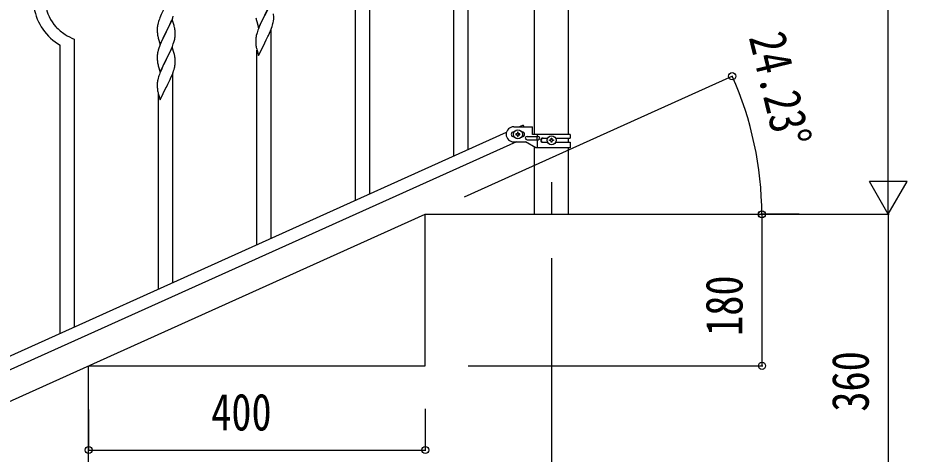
# Model space of a CAD drawing. Units: millimetres, scale not verified. Extents: x -4143 to 4140, y -2900 to 2898.
# Drawn here: x 871 to 1927, y -1877 to -1359 of the extents above; entities that cross this region are included whole.
import ezdxf
from ezdxf.enums import TextEntityAlignment as Align

# ---------------------------------------------------------------- set-up
doc = ezdxf.new("R2010")
doc.units = ezdxf.units.MM
doc.header["$LTSCALE"] = 10
for name, color, linetype in [('0-2_YKK_12', 2, 'Continuous'), ('0-3_YKK_A1', 4, 'Continuous'), ('0-4_YKK_D', 6, 'Continuous')]:
    doc.layers.add(name, color=color, linetype=linetype)
doc.styles.add('ＭＳ ゴシック', font='')
doc.styles.get('ＭＳ ゴシック').set_extended_font_data('MS Gothic')

msp = doc.modelspace()

# ---------------------------------------------------------------- linework, layer by layer
at = {"layer": '0-2_YKK_12'}
msp.add_line((1504.89, -1554.38), (1504.89, -1592.5), dxfattribs=at)
at = {"layer": '0-3_YKK_A1'}
for p, q in [((1405.89, -1515.9), (1405.89, -659.75)), ((1484.64, -1497.48), (1484.64, -662.5)), ((1525.14, -1497.48), (1525.14, -662.5)), ((1388.89, -1523.54), (1388.89, -667.39)), ((1271.89, -1576.12), (1271.89, -1233.74)), ((1288.89, -1568.48), (1288.89, -1226.67)), ((1171.89, -1621.06), (1171.89, -1372.03)), ((920.89, -1733.86), (920.89, -1391.49)), ((937.89, -1726.22), (937.89, -1384.41)), ((1154.89, -1628.7), (1154.89, -1397.33)), ((1054.89, -1673.64), (1054.89, -1424.61)), ((1037.89, -1681.28), (1037.89, -1449.91)), ((1459.89, -1488.48), (1482.39, -1488.48)), ((1470.93, -1486.54), (1466.61, -1488.48)), ((1470.93, -1486.54), (1471.8, -1488.48)), ((1482.39, -1497.48), (1482.39, -1488.48)), ((1451.12, -1495.46), (746.61, -1812.52)), ((1460.52, -1494.48), (1459.89, -1494.48)), ((1460.52, -1500.48), (1459.89, -1500.48)), ((1463.45, -1497), (1462.49, -1497)), ((1466.33, -1497.96), (1467.29, -1497.96)), ((1469.89, -1494.48), (1469.26, -1494.48)), ((1469.89, -1500.48), (1469.26, -1500.48)), ((1475.69, -1499.98), (1488.77, -1499.98)), ((1526.89, -1497.48), (1482.39, -1497.48)), ((1487.36, -1499.98), (1487.36, -1503.98)), ((1487.92, -1497.48), (1487.92, -1499.98)), ((1526.89, -1497.48), (1526.89, -1501.98)), ((1463.16, -1506.48), (758.66, -1823.55)), ((1459.89, -1506.48), (1473.89, -1506.48)), ((1486.01, -1513.48), (1473.89, -1506.48)), ((1475.69, -1503.98), (1488.77, -1503.98)), ((1487.92, -1503.98), (1487.92, -1513.48)), ((1494.29, -1501.98), (1500.21, -1501.98)), ((1494.29, -1506.98), (1500.22, -1506.98)), ((1503.45, -1504.97), (1502.49, -1504.97)), ((1506.33, -1504.01), (1507.29, -1504.01)), ((1509.56, -1501.98), (1526.89, -1501.98)), ((1509.56, -1506.98), (1526.89, -1506.98)), ((1525.14, -1506.98), (1525.14, -1501.98)), ((1526.89, -1506.98), (1526.89, -1513.48)), ((1484.64, -1592.5), (1484.64, -1512.69)), ((1526.89, -1513.48), (1486.01, -1513.48)), ((1525.14, -1592.5), (1525.14, -1513.48)), ((1484.64, -1592.5), (1525.14, -1592.5))]:
    msp.add_line(p, q, dxfattribs=at)
for points in [[(1054.29, -1328.11), (1047.06, -1342.97), (1046.72, -1343.64), (1044.11, -1348.83), (1043.01, -1351.13), (1042.34, -1352.57), (1041.23, -1355.03), (1039.56, -1359.06), (1038.99, -1360.58)], [(1154.06, -1361.21), (1154.32, -1362.38), (1154.57, -1363.34), (1156.84, -1370.99), (1164.06, -1356.13), (1164.23, -1355.8), (1165.95, -1352.41), (1167.45, -1349.35), (1168.34, -1347.48), (1169.89, -1344.06), (1170.33, -1343.06), (1171.37, -1340.53), (1172.5, -1337.5), (1173.17, -1335.5)], [(1171.29, -1341.27), (1164.06, -1356.13), (1163.9, -1356.46), (1160.9, -1362.44), (1159.79, -1364.76), (1158.67, -1367.19), (1157.59, -1369.69), (1156.56, -1372.22), (1155.99, -1373.74)], [(1036.39, -1370.96), (1036.35, -1371.78), (1036.34, -1372.17), (1036.36, -1374.03), (1036.39, -1375.04), (1036.44, -1375.98), (1036.54, -1377.42), (1036.69, -1378.74), (1036.83, -1379.73), (1037.01, -1380.68), (1037.11, -1381.15), (1037.32, -1382.09), (1037.57, -1383.05), (1039.84, -1390.7), (1047.06, -1375.83), (1047.23, -1375.5), (1049.16, -1371.7), (1050.67, -1368.6), (1051.34, -1367.19), (1052.68, -1364.27), (1053.54, -1362.27), (1054.76, -1359.23), (1055.5, -1357.21)], [(1054.29, -1360.98), (1047.06, -1375.83), (1046.9, -1376.16), (1044.55, -1380.82), (1042.79, -1384.47), (1042.34, -1385.44), (1041.23, -1387.9), (1039.96, -1390.92), (1039.17, -1392.95), (1038.45, -1394.96), (1037.66, -1397.44), (1037.14, -1399.37), (1036.83, -1400.77), (1036.59, -1402.12), (1036.43, -1403.41), (1036.37, -1404.24), (1036.34, -1405.04), (1036.36, -1406.9), (1036.39, -1407.91), (1036.44, -1408.86), (1036.54, -1410.3), (1036.69, -1411.61)], [(1057.02, -1370.52), (1056.68, -1369.1), (1056.49, -1368.38), (1054.29, -1360.98)], [(1154.11, -1394.31), (1154.32, -1395.25), (1154.64, -1396.45), (1155, -1397.72), (1156.84, -1403.85), (1164.06, -1389), (1164.23, -1388.67), (1165.95, -1385.28), (1167.9, -1381.3), (1168.57, -1379.88), (1169.68, -1377.43), (1170.96, -1374.42), (1172.14, -1371.38), (1172.85, -1369.37), (1173.32, -1367.88), (1173.87, -1365.94), (1174.2, -1364.53), (1174.47, -1363.16), (1174.66, -1361.84)], [(1174.76, -1360.59), (1174.78, -1359.79), (1174.78, -1358.64), (1174.73, -1356.92), (1174.67, -1355.67), (1174.56, -1354.26)], [(1037.96, -1363.59), (1037.52, -1365.06), (1037.03, -1366.97), (1036.74, -1368.35), (1036.52, -1369.69)], [(1056.87, -1385.65), (1057.2, -1384.24), (1057.47, -1382.87), (1057.66, -1381.56)], [(1057.76, -1380.3), (1057.78, -1379.5), (1057.78, -1378.36), (1057.73, -1376.63), (1057.67, -1375.39), (1057.56, -1373.97)], [(1153.39, -1384.12), (1153.35, -1384.94), (1153.34, -1385.33), (1153.36, -1387.19), (1153.39, -1388.2), (1153.44, -1389.14), (1153.52, -1390.31)], [(1154.96, -1376.75), (1154.52, -1378.22), (1154.03, -1380.13), (1153.74, -1381.51), (1153.52, -1382.85)], [(1037.06, -1413.79), (1037.32, -1414.96), (1037.57, -1415.92), (1039.84, -1423.57), (1047.06, -1408.71), (1047.23, -1408.38), (1048.95, -1404.99), (1050.45, -1401.93), (1051.34, -1400.06), (1052.89, -1396.64), (1053.33, -1395.64), (1054.37, -1393.11), (1055.5, -1390.08), (1056.17, -1388.08)], [(1054.29, -1393.85), (1047.06, -1408.71), (1046.9, -1409.04), (1043.9, -1415.02), (1042.79, -1417.34), (1041.67, -1419.77), (1040.59, -1422.27), (1039.56, -1424.8), (1038.99, -1426.32)], [(1057.02, -1403.39), (1056.8, -1402.45), (1056.55, -1401.49), (1054.29, -1393.85)], [(1037.11, -1446.89), (1037.32, -1447.83), (1037.64, -1449.03), (1038, -1450.3), (1039.84, -1456.43), (1047.06, -1441.58), (1047.23, -1441.25), (1048.95, -1437.86), (1050.9, -1433.88), (1051.57, -1432.46), (1052.68, -1430.01), (1053.96, -1427), (1055.14, -1423.96), (1055.85, -1421.95), (1056.32, -1420.46), (1056.87, -1418.52), (1057.2, -1417.11), (1057.47, -1415.74), (1057.66, -1414.43)], [(1057.76, -1413.17), (1057.78, -1412.37), (1057.78, -1411.23), (1057.73, -1409.5), (1057.67, -1408.25), (1057.56, -1406.84)], [(1036.39, -1436.7), (1036.35, -1437.52), (1036.34, -1437.92), (1036.36, -1439.77), (1036.39, -1440.78), (1036.44, -1441.73), (1036.52, -1442.89)], [(1037.96, -1429.33), (1037.52, -1430.8), (1037.03, -1432.71), (1036.74, -1434.09), (1036.52, -1435.43)], [(1462.49, -1497), (1462.49, -1497.96), (1463.45, -1497.96)], [(1465.37, -1496.04), (1465.37, -1495.08), (1464.41, -1495.08), (1464.41, -1496.04)], [(1464.41, -1498.92), (1464.41, -1499.88), (1465.37, -1499.88), (1465.37, -1498.92)], [(1467.29, -1497.96), (1467.29, -1497), (1466.33, -1497)], [(1502.49, -1504.97), (1502.49, -1504.01), (1503.45, -1504.01)], [(1504.41, -1503.05), (1504.41, -1502.09), (1505.37, -1502.09), (1505.37, -1503.05)], [(1505.37, -1505.93), (1505.37, -1506.89), (1504.41, -1506.89), (1504.41, -1505.93)], [(1507.29, -1504.01), (1507.29, -1504.97), (1506.33, -1504.97)], [(554.89, -1952.5), (1354.89, -1592.5), (1754.89, -1592.5)], [(954.89, -1772.5), (1354.89, -1772.5), (1354.89, -1592.5)], [(554.89, -1952.5), (954.89, -1952.5), (954.89, -1772.5)]]:
    msp.add_lwpolyline(points, dxfattribs=at)
for centre in [(1464.89, -1497.48), (1504.89, -1504.49)]:
    msp.add_circle(centre, 5.3, dxfattribs=at)
for centre, radius, start, end in [((953.56, -1335.89), 64.5, 189.92903, 239.55871), ((952.1, -1336.68), 48.94, 188.34153, 222.46459), ((1113.59, -1387.83), 79.42, 159.93435, 162.22611), ((1208.29, -1350.87), 55.21, 188.49987, 190.79162), ((1143.33, -1358.59), 31.5, 354.07349, 356.36524), ((966.38, -1319.93), 70.83, 224.66249, 236.11211), ((1068.33, -1373.58), 32.04, 173.03232, 175.32407), ((1015.55, -1379.23), 42.37, 9.56725, 11.859), ((1012.7, -1378.83), 45.12, 6.17603, 8.46779), ((967.86, -1312.92), 77.52, 238.09168, 247.25412), ((1026.34, -1378.31), 31.49, 354.07159, 356.36334), ((1185.38, -1386.73), 32.09, 173.04137, 175.33313), ((1230.63, -1400.99), 79.46, 159.94312, 162.23488), ((995.77, -1369.37), 63.23, 342.78424, 345.07599), ((1193.36, -1386.85), 39.99, 184.955, 187.24675), ((1214.15, -1382.6), 61.18, 188.73798, 191.02974), ((1015.54, -1412.1), 42.38, 9.5641, 11.85586), ((1012.75, -1411.7), 45.07, 6.18413, 8.47589), ((1091.29, -1403.45), 55.21, 188.49987, 190.79162), ((1026.33, -1411.17), 31.5, 354.07349, 356.36524), ((1113.63, -1453.57), 79.46, 159.94312, 162.23488), ((1068.38, -1439.32), 32.09, 173.04137, 175.33313), ((1076.36, -1439.43), 39.99, 184.955, 187.24675), ((1097.15, -1435.19), 61.18, 188.73798, 191.02974), ((1459.89, -1497.48), 9, 90, 270), ((1459.89, -1497.48), 3, 90, 270), ((1463.45, -1496.04), 0.96, 270, 0), ((1463.45, -1498.92), 0.96, 0, 90), ((1466.33, -1496.04), 0.96, 180, 270), ((1466.33, -1498.92), 0.96, 90, 180), ((1469.89, -1497.48), 3, 270, 90), ((1475.69, -1501.98), 2, 90, 270), ((1488.77, -1501.98), 2, 270, 90), ((1494.29, -1504.48), 2.5, 90, 270), ((1495.04, -1504.48), 2.5, 90, 270), ((1503.45, -1503.05), 0.96, 270, 0), ((1503.45, -1505.93), 0.96, 0, 90), ((1506.33, -1503.05), 0.96, 180, 270), ((1506.33, -1505.93), 0.96, 90, 180)]:
    msp.add_arc(centre, radius, start, end, dxfattribs=at)
at = {"layer": '0-4_YKK_D'}
for p, q in [((1904.89, -1547.5), (1904.89, -637.5)), ((1401.4, -1571.57), (1720.33, -1428.05)), ((1904.89, -1592.5), (1904.89, -1514.56)), ((1904.89, -1592.5), (1882.39, -1553.53)), ((1927.39, -1553.53), (1882.39, -1553.53)), ((1904.89, -1592.5), (1927.39, -1553.53)), ((1625.93, -1592.5), (1905.89, -1592.5)), ((1655.89, -1592.5), (1755.89, -1592.5)), ((1798.89, -1592.5), (1753.63, -1592.5)), ((1754.89, -1772.5), (1754.89, -1592.5)), ((1800.89, -1592.5), (1905.89, -1592.5)), ((1904.89, -1592.5), (1904.89, -1952.5)), ((1504.89, -1644.5), (1504.89, -2103.5)), ((1405.89, -1772.5), (1755.89, -1772.5)), ((954.89, -1824.5), (954.89, -1873.5)), ((1354.89, -1823.5), (1354.89, -1873.5)), ((954.89, -1872.5), (1354.89, -1872.5))]:
    msp.add_line(p, q, dxfattribs=at)
for centre in [(1719.42, -1428.46), (1754.63, -1592.5), (1754.89, -1592.5), (1754.89, -1772.5), (954.89, -1872.5), (1354.89, -1872.5)]:
    msp.add_circle(centre, 4.25, dxfattribs=at)
msp.add_arc((1354.89, -1592.5), 399.74, 0, 24.22803, dxfattribs=at)

# ---------------------------------------------------------------- texts
at = {"layer": '0-4_YKK_D', "style": 'ＭＳ ゴシック', "width": 0.8}
for s, rotation, p in [('24.23°', 283.665, (1726.2, -1385.32)), ('180', 90, (1744.89, -1736.9)), ('360', 90, (1894.89, -1826.9))]:
    msp.add_text(s, height=43.99, rotation=rotation, dxfattribs=at).set_placement(p, align=Align.BOTTOM_LEFT)
msp.add_text('400', height=43.99, dxfattribs=at).set_placement((1100.49, -1862.5), align=Align.BOTTOM_LEFT)

doc.saveas('drawing.dxf')
